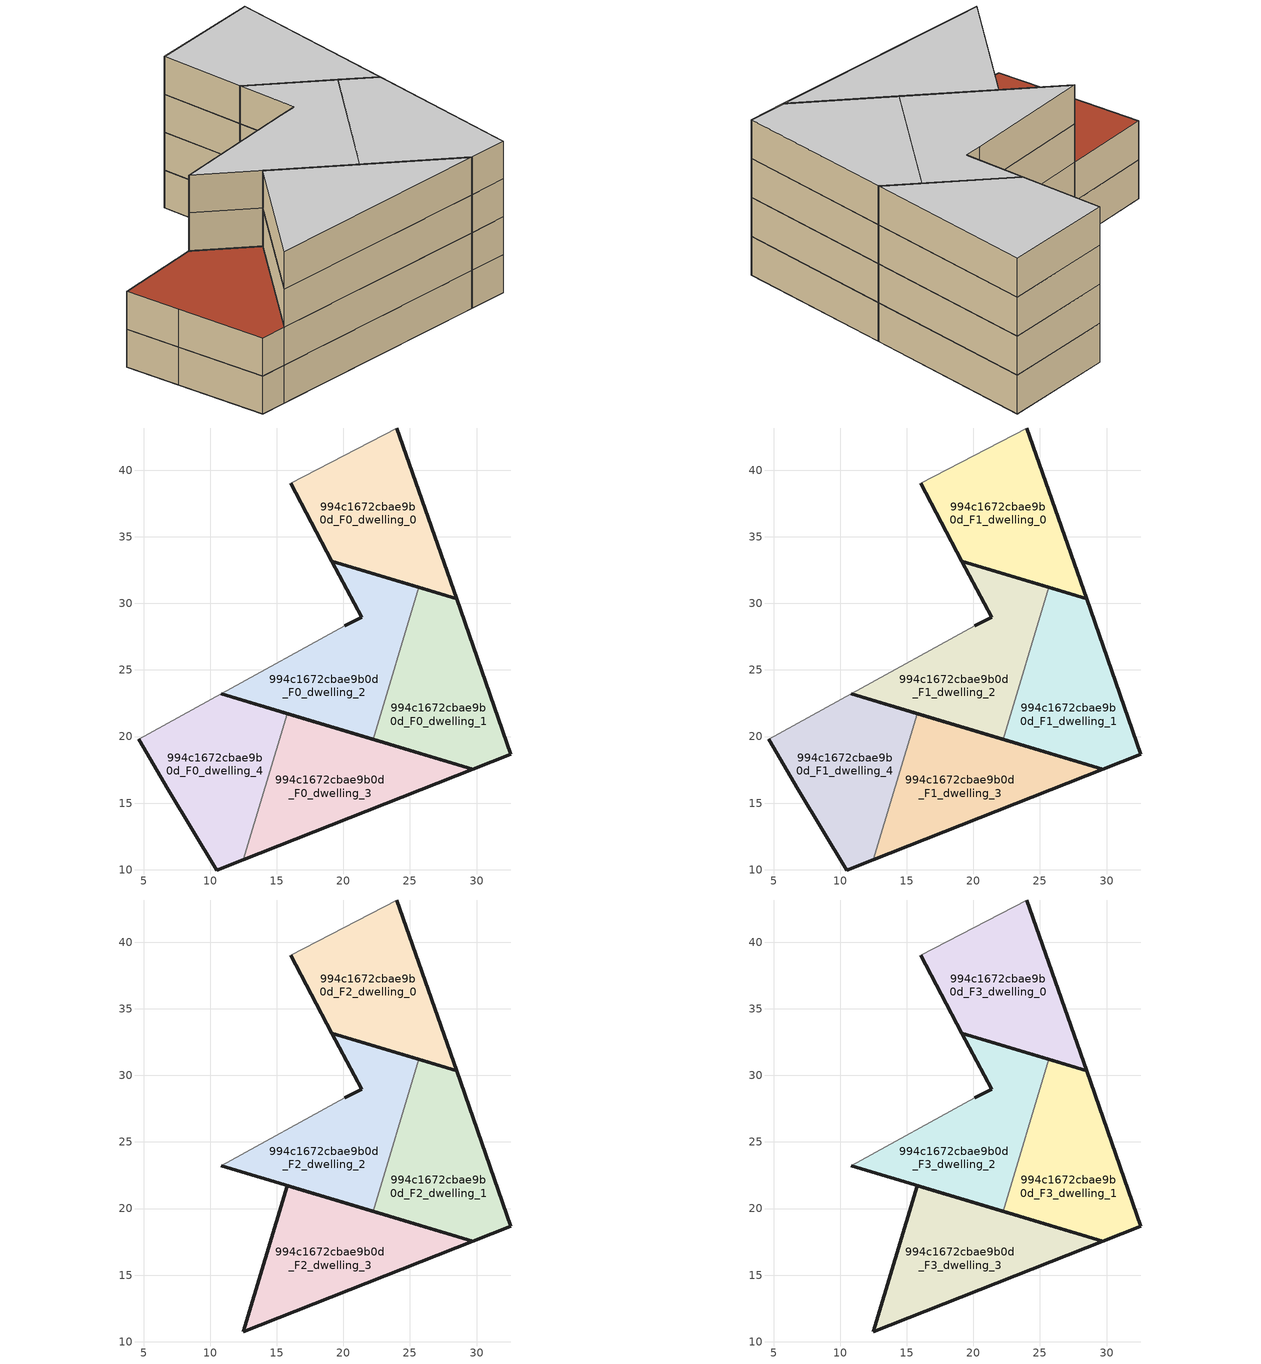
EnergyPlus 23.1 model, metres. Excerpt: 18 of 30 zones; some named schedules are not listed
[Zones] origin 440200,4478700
994c1672cbae9b0d_F0_dwelling_0
 floor ground (EU_floor_Construction): 28.5,30.36 24.02,43.16 16.07,39.01 19.15,33.17 z0
 wall outside (EU_wall_Construction): 24.02,43.16 28.5,30.36 19.15,33.17 16.07,39.01 z0:3
 wall adiabatic (EU_wall_Construction): 16.07,39.01 24.02,43.16 z0:3
994c1672cbae9b0d_F0_dwelling_1
 floor ground (EU_floor_Construction): 32.59,18.67 28.5,30.36 25.67,31.21 22.24,19.79 29.72,17.54 z0
 wall outside (EU_wall_Construction): 25.67,31.21 28.5,30.36 32.59,18.67 29.72,17.54 22.24,19.79 z0:3
 wall to 994c1672cbae9b0d_F0_dwelling_2 (EU_wall_Construction): 22.24,19.79 25.67,31.21 z0:3
994c1672cbae9b0d_F0_dwelling_2
 floor ground (EU_floor_Construction): 22.24,19.79 25.67,31.21 19.15,33.17 21.36,28.95 20.11,28.31 10.85,23.21 z0
 wall outside (EU_wall_Construction): 20.11,28.31 21.36,28.95 19.15,33.17 25.67,31.21 / 22.24,19.79 10.85,23.21 z0:3
 wall adiabatic (EU_wall_Construction): 10.85,23.21 20.11,28.31 z0:3
994c1672cbae9b0d_F0_dwelling_3
 floor ground (EU_floor_Construction): 29.72,17.54 15.79,21.72 12.5,10.76 z0
 wall outside (EU_wall_Construction): 15.79,21.72 29.72,17.54 12.5,10.76 z0:3
 wall to 994c1672cbae9b0d_F0_dwelling_4 (EU_wall_Construction): 12.5,10.76 15.79,21.72 z0:3
994c1672cbae9b0d_F0_dwelling_4
 floor ground (EU_floor_Construction): 12.5,10.76 15.79,21.72 10.85,23.21 4.62,19.78 6.87,16.01 10.5,9.98 z0
 wall outside (EU_wall_Construction): 10.85,23.21 15.79,21.72 / 12.5,10.76 10.5,9.98 6.87,16.01 4.62,19.78 z0:3
 wall adiabatic (EU_wall_Construction): 4.62,19.78 10.85,23.21 z0:3
994c1672cbae9b0d_F1_dwelling_0
 floor to 994c1672cbae9b0d_F0_dwelling_0 (EU_floor_Construction): 28.5,30.36 24.02,43.16 16.07,39.01 19.15,33.17 z3
 wall outside (EU_wall_Construction): 24.02,43.16 28.5,30.36 19.15,33.17 16.07,39.01 z3:6
 wall adiabatic (EU_wall_Construction): 16.07,39.01 24.02,43.16 z3:6
994c1672cbae9b0d_F1_dwelling_1
 floor to 994c1672cbae9b0d_F0_dwelling_1 (EU_floor_Construction): 32.59,18.67 28.5,30.36 25.67,31.21 22.24,19.79 29.72,17.54 z3
 wall outside (EU_wall_Construction): 25.67,31.21 28.5,30.36 32.59,18.67 29.72,17.54 22.24,19.79 z3:6
 wall to 994c1672cbae9b0d_F1_dwelling_2 (EU_wall_Construction): 22.24,19.79 25.67,31.21 z3:6
994c1672cbae9b0d_F1_dwelling_2
 floor to 994c1672cbae9b0d_F0_dwelling_2 (EU_floor_Construction): 22.24,19.79 25.67,31.21 19.15,33.17 21.36,28.95 20.11,28.31 10.85,23.21 z3
 wall outside (EU_wall_Construction): 20.11,28.31 21.36,28.95 19.15,33.17 25.67,31.21 / 22.24,19.79 10.85,23.21 z3:6
 wall adiabatic (EU_wall_Construction): 10.85,23.21 20.11,28.31 z3:6
994c1672cbae9b0d_F1_dwelling_3
 floor to 994c1672cbae9b0d_F0_dwelling_3 (EU_floor_Construction): 29.72,17.54 15.79,21.72 12.5,10.76 z3
 wall outside (EU_wall_Construction): 15.79,21.72 29.72,17.54 12.5,10.76 z3:6
 wall to 994c1672cbae9b0d_F1_dwelling_4 (EU_wall_Construction): 12.5,10.76 15.79,21.72 z3:6
994c1672cbae9b0d_F1_dwelling_4
 floor to 994c1672cbae9b0d_F0_dwelling_4 (EU_floor_Construction): 12.5,10.76 15.79,21.72 10.85,23.21 4.62,19.78 6.87,16.01 10.5,9.98 z3
 wall outside (EU_wall_Construction): 10.85,23.21 15.79,21.72 / 12.5,10.76 10.5,9.98 6.87,16.01 4.62,19.78 z3:6
 wall adiabatic (EU_wall_Construction): 4.62,19.78 10.85,23.21 z3:6
 roof outside (EU_roof_Construction): 15.79,21.72 12.5,10.76 10.5,9.98 6.87,16.01 4.62,19.78 10.85,23.21 z6
994c1672cbae9b0d_F2_dwelling_0
 floor to 994c1672cbae9b0d_F1_dwelling_0 (EU_floor_Construction): 28.5,30.36 24.02,43.16 16.07,39.01 19.15,33.17 z6
 wall outside (EU_wall_Construction): 24.02,43.16 28.5,30.36 19.15,33.17 16.07,39.01 z6:9
 wall adiabatic (EU_wall_Construction): 16.07,39.01 24.02,43.16 z6:9
994c1672cbae9b0d_F2_dwelling_1
 floor to 994c1672cbae9b0d_F1_dwelling_1 (EU_floor_Construction): 32.59,18.67 28.5,30.36 25.67,31.21 22.24,19.79 29.72,17.54 z6
 wall outside (EU_wall_Construction): 25.67,31.21 28.5,30.36 32.59,18.67 29.72,17.54 22.24,19.79 z6:9
 wall to 994c1672cbae9b0d_F2_dwelling_2 (EU_wall_Construction): 22.24,19.79 25.67,31.21 z6:9
994c1672cbae9b0d_F2_dwelling_2
 floor to 994c1672cbae9b0d_F1_dwelling_2 (EU_floor_Construction): 22.24,19.79 25.67,31.21 19.15,33.17 21.36,28.95 20.11,28.31 10.85,23.21 z6
 wall outside (EU_wall_Construction): 20.11,28.31 21.36,28.95 19.15,33.17 25.67,31.21 / 22.24,19.79 10.85,23.21 z6:9
 wall adiabatic (EU_wall_Construction): 10.85,23.21 20.11,28.31 z6:9
994c1672cbae9b0d_F2_dwelling_3
 floor to 994c1672cbae9b0d_F1_dwelling_3 (EU_floor_Construction): 29.72,17.54 15.79,21.72 12.5,10.76 z6
 wall outside (EU_wall_Construction): 12.5,10.76 15.79,21.72 29.72,17.54 12.5,10.76 z6:9
994c1672cbae9b0d_F3_dwelling_0
 floor to 994c1672cbae9b0d_F2_dwelling_0 (EU_floor_Construction): 28.5,30.36 24.02,43.16 16.07,39.01 19.15,33.17 z9
 wall outside (EU_wall_Construction): 24.02,43.16 28.5,30.36 19.15,33.17 16.07,39.01 z9:12
 wall adiabatic (EU_wall_Construction): 16.07,39.01 24.02,43.16 z9:12
 ceiling to 994c1672cbae9b0d_F4_dwelling_0 (EU_floor_Construction): 24.02,43.16 28.5,30.36 19.15,33.17 16.07,39.01 z12
994c1672cbae9b0d_F3_dwelling_1
 floor to 994c1672cbae9b0d_F2_dwelling_1 (EU_floor_Construction): 32.59,18.67 28.5,30.36 25.67,31.21 22.24,19.79 29.72,17.54 z9
 wall outside (EU_wall_Construction): 25.67,31.21 28.5,30.36 32.59,18.67 29.72,17.54 22.24,19.79 z9:12
 wall to 994c1672cbae9b0d_F3_dwelling_2 (EU_wall_Construction): 22.24,19.79 25.67,31.21 z9:12
 ceiling to 994c1672cbae9b0d_F4_dwelling_1 (EU_floor_Construction): 28.5,30.36 32.59,18.67 29.72,17.54 22.24,19.79 25.67,31.21 z12
994c1672cbae9b0d_F3_dwelling_2
 floor to 994c1672cbae9b0d_F2_dwelling_2 (EU_floor_Construction): 22.24,19.79 25.67,31.21 19.15,33.17 21.36,28.95 20.11,28.31 10.85,23.21 z9
 wall outside (EU_wall_Construction): 20.11,28.31 21.36,28.95 19.15,33.17 25.67,31.21 / 22.24,19.79 10.85,23.21 z9:12
 wall adiabatic (EU_wall_Construction): 10.85,23.21 20.11,28.31 z9:12
 ceiling to 994c1672cbae9b0d_F4_dwelling_2 (EU_floor_Construction): 25.67,31.21 22.24,19.79 10.85,23.21 20.11,28.31 21.36,28.95 19.15,33.17 z12
994c1672cbae9b0d_F3_dwelling_3
 floor to 994c1672cbae9b0d_F2_dwelling_3 (EU_floor_Construction): 29.72,17.54 15.79,21.72 12.5,10.76 z9
 wall outside (EU_wall_Construction): 12.5,10.76 15.79,21.72 29.72,17.54 12.5,10.76 z9:12
 ceiling to 994c1672cbae9b0d_F4_dwelling_3 (EU_floor_Construction): 29.72,17.54 12.5,10.76 15.79,21.72 z12
shading: 32.59,18.67 28.53,29.97 z0:9
[Building]
EU S2 Campaign: North Axis=0; Terrain=City; Solar Distribution=FullExterior
[Site:Location]
Madrid: Latitude=40.5; Longitude=-3.5; Time Zone=1; Elevation=609
[SizingPeriod:WeatherFileDays]
AnnualSizingPeriod: Begin Month=1; Begin Day of Month=1; End Month=12; End Day of Month=31; Day of Week for Start Day=Monday; Use Weather File Daylight Saving Period=No; Use Weather File Rain and Snow Indicators=No
[MATERIAL]
EU_InternalMass_Material: Roughness=MediumRough; Thickness=0.1; Conductivity=1; Density=1800; Specific Heat=900; Thermal Absorptance=0.9; Solar Absorptance=0.7; Visible Absorptance=0.7
[MATERIAL:NOMASS] Roughness=MediumRough; Thermal Absorptance=0.9; Solar Absorptance=0.7; Visible Absorptance=0.7
Name | Thermal Resistance
EU_wall_NoMass | 0.609216
EU_roof_NoMass | 0.513268
EU_floor_NoMass | 0.568163
[CONSTRUCTION]
EU_wall_Construction: EU_wall_NoMass
EU_roof_Construction: EU_roof_NoMass
EU_floor_Construction: EU_floor_NoMass
EU_InternalMass_Construction: EU_InternalMass_Material
[ZONE] Type=1; Multiplier=1; Ceiling Height=autocalculate; Floor Area=autocalculate; Part of Total Floor Area=Yes
Name | Volume
994c1672cbae9b0d_F0_dwelling_0; 994c1672cbae9b0d_F1_dwelling_0; 994c1672cbae9b0d_F2_dwelling_0; 994c1672cbae9b0d_F3_dwelling_0 | 249.662
994c1672cbae9b0d_F0_dwelling_1; 994c1672cbae9b0d_F1_dwelling_1; 994c1672cbae9b0d_F2_dwelling_1; 994c1672cbae9b0d_F3_dwelling_1 | 249.683
994c1672cbae9b0d_F0_dwelling_2 | 249.635
994c1672cbae9b0d_F1_dwelling_2; 994c1672cbae9b0d_F2_dwelling_2; 994c1672cbae9b0d_F3_dwelling_2 | 249.636
994c1672cbae9b0d_F0_dwelling_3; 994c1672cbae9b0d_F1_dwelling_3; 994c1672cbae9b0d_F2_dwelling_3; 994c1672cbae9b0d_F3_dwelling_3 | 249.658
994c1672cbae9b0d_F0_dwelling_4 | 249.623
994c1672cbae9b0d_F1_dwelling_4 | 249.624
[INTERNALMASS] Construction=EU_InternalMass_Construction
Name | Zone or ZoneList | Surface Area
994c1672cbae9b0d_F0_dwelling_0_EU_InternalMass | 994c1672cbae9b0d_F0_dwelling_0 | 83.2207
994c1672cbae9b0d_F0_dwelling_1_EU_InternalMass | 994c1672cbae9b0d_F0_dwelling_1 | 83.2279
994c1672cbae9b0d_F0_dwelling_2_EU_InternalMass | 994c1672cbae9b0d_F0_dwelling_2 | 83.2134
994c1672cbae9b0d_F0_dwelling_3_EU_InternalMass | 994c1672cbae9b0d_F0_dwelling_3 | 83.2206
994c1672cbae9b0d_F0_dwelling_4_EU_InternalMass | 994c1672cbae9b0d_F0_dwelling_4 | 83.2091
994c1672cbae9b0d_F1_dwelling_0_EU_InternalMass | 994c1672cbae9b0d_F1_dwelling_0 | 83.2207
994c1672cbae9b0d_F1_dwelling_1_EU_InternalMass | 994c1672cbae9b0d_F1_dwelling_1 | 83.2279
994c1672cbae9b0d_F1_dwelling_2_EU_InternalMass | 994c1672cbae9b0d_F1_dwelling_2 | 83.2134
994c1672cbae9b0d_F1_dwelling_3_EU_InternalMass | 994c1672cbae9b0d_F1_dwelling_3 | 83.2206
994c1672cbae9b0d_F1_dwelling_4_EU_InternalMass | 994c1672cbae9b0d_F1_dwelling_4 | 83.2091
994c1672cbae9b0d_F2_dwelling_0_EU_InternalMass | 994c1672cbae9b0d_F2_dwelling_0 | 104.021
994c1672cbae9b0d_F2_dwelling_1_EU_InternalMass | 994c1672cbae9b0d_F2_dwelling_1 | 104.027
994c1672cbae9b0d_F2_dwelling_2_EU_InternalMass | 994c1672cbae9b0d_F2_dwelling_2 | 104.017
994c1672cbae9b0d_F2_dwelling_3_EU_InternalMass | 994c1672cbae9b0d_F2_dwelling_3 | 104.02
994c1672cbae9b0d_F3_dwelling_0_EU_InternalMass | 994c1672cbae9b0d_F3_dwelling_0 | 104.021
994c1672cbae9b0d_F3_dwelling_1_EU_InternalMass | 994c1672cbae9b0d_F3_dwelling_1 | 104.027
994c1672cbae9b0d_F3_dwelling_2_EU_InternalMass | 994c1672cbae9b0d_F3_dwelling_2 | 104.017
994c1672cbae9b0d_F3_dwelling_3_EU_InternalMass | 994c1672cbae9b0d_F3_dwelling_3 | 104.02
[OTHEREQUIPMENT] Fuel Type=Electricity; Design Level Calculation Method=Watts/Area; Power per Zone Floor Area=1; Fraction Latent=0; Fraction Radiant=0; Fraction Lost=0; Carbon Dioxide Generation Rate=0; EndUse Subcategory=EU_Step8_InternalGains
Name | Zone or ZoneList or Space or SpaceList | Schedule
EU_Step8_InternalGain_994c1672cbae9b0d_F0_dwelling_0_f000 | 994c1672cbae9b0d_F0_dwelling_0 | EU_Step8_GainSchedule_994c1672cbae9b0d_F0_dwelling_0_f000
EU_Step8_InternalGain_994c1672cbae9b0d_F0_dwelling_1_f000 | 994c1672cbae9b0d_F0_dwelling_1 | EU_Step8_GainSchedule_994c1672cbae9b0d_F0_dwelling_1_f000
EU_Step8_InternalGain_994c1672cbae9b0d_F0_dwelling_2_f000 | 994c1672cbae9b0d_F0_dwelling_2 | EU_Step8_GainSchedule_994c1672cbae9b0d_F0_dwelling_2_f000
EU_Step8_InternalGain_994c1672cbae9b0d_F0_dwelling_3_f000 | 994c1672cbae9b0d_F0_dwelling_3 | EU_Step8_GainSchedule_994c1672cbae9b0d_F0_dwelling_3_f000
EU_Step8_InternalGain_994c1672cbae9b0d_F0_dwelling_4_f000 | 994c1672cbae9b0d_F0_dwelling_4 | EU_Step8_GainSchedule_994c1672cbae9b0d_F0_dwelling_4_f000
EU_Step8_InternalGain_994c1672cbae9b0d_F1_dwelling_0_f000 | 994c1672cbae9b0d_F1_dwelling_0 | EU_Step8_GainSchedule_994c1672cbae9b0d_F1_dwelling_0_f000
EU_Step8_InternalGain_994c1672cbae9b0d_F1_dwelling_1_f000 | 994c1672cbae9b0d_F1_dwelling_1 | EU_Step8_GainSchedule_994c1672cbae9b0d_F1_dwelling_1_f000
EU_Step8_InternalGain_994c1672cbae9b0d_F1_dwelling_2_f000 | 994c1672cbae9b0d_F1_dwelling_2 | EU_Step8_GainSchedule_994c1672cbae9b0d_F1_dwelling_2_f000
EU_Step8_InternalGain_994c1672cbae9b0d_F1_dwelling_3_f000 | 994c1672cbae9b0d_F1_dwelling_3 | EU_Step8_GainSchedule_994c1672cbae9b0d_F1_dwelling_3_f000
EU_Step8_InternalGain_994c1672cbae9b0d_F1_dwelling_4_f000 | 994c1672cbae9b0d_F1_dwelling_4 | EU_Step8_GainSchedule_994c1672cbae9b0d_F1_dwelling_4_f000
EU_Step8_InternalGain_994c1672cbae9b0d_F2_dwelling_0_f000 | 994c1672cbae9b0d_F2_dwelling_0 | EU_Step8_GainSchedule_994c1672cbae9b0d_F2_dwelling_0_f000
EU_Step8_InternalGain_994c1672cbae9b0d_F2_dwelling_1_f000 | 994c1672cbae9b0d_F2_dwelling_1 | EU_Step8_GainSchedule_994c1672cbae9b0d_F2_dwelling_1_f000
EU_Step8_InternalGain_994c1672cbae9b0d_F2_dwelling_2_f000 | 994c1672cbae9b0d_F2_dwelling_2 | EU_Step8_GainSchedule_994c1672cbae9b0d_F2_dwelling_2_f000
EU_Step8_InternalGain_994c1672cbae9b0d_F2_dwelling_3_f000 | 994c1672cbae9b0d_F2_dwelling_3 | EU_Step8_GainSchedule_994c1672cbae9b0d_F2_dwelling_3_f000
EU_Step8_InternalGain_994c1672cbae9b0d_F3_dwelling_0_f000 | 994c1672cbae9b0d_F3_dwelling_0 | EU_Step8_GainSchedule_994c1672cbae9b0d_F3_dwelling_0_f000
EU_Step8_InternalGain_994c1672cbae9b0d_F3_dwelling_1_f000 | 994c1672cbae9b0d_F3_dwelling_1 | EU_Step8_GainSchedule_994c1672cbae9b0d_F3_dwelling_1_f000
EU_Step8_InternalGain_994c1672cbae9b0d_F3_dwelling_2_f000 | 994c1672cbae9b0d_F3_dwelling_2 | EU_Step8_GainSchedule_994c1672cbae9b0d_F3_dwelling_2_f000
EU_Step8_InternalGain_994c1672cbae9b0d_F3_dwelling_3_f000 | 994c1672cbae9b0d_F3_dwelling_3 | EU_Step8_GainSchedule_994c1672cbae9b0d_F3_dwelling_3_f000
[ZONEVENTILATION:DESIGNFLOWRATE] Schedule=EU_AlwaysOn; Design Flow Rate Calculation Method=AirChanges/Hour; Air Changes per Hour=0.752966; Ventilation Type=Natural; Fan Pressure Rise=0; Fan Total Efficiency=1; Constant Term Coefficient=1; Temperature Term Coefficient=0; Velocity Term Coefficient=0; Velocity Squared Term Coefficient=0; Minimum Indoor Temperature=-100; Maximum Indoor Temperature=100; Delta Temperature=-100; Minimum Outdoor Temperature=-100; Maximum Outdoor Temperature=100; Maximum Wind Speed=40
Name | Zone or ZoneList or Space or SpaceList
EU_ConstantAir_994c1672cbae9b0d_F0_dwelling_0 | 994c1672cbae9b0d_F0_dwelling_0
EU_ConstantAir_994c1672cbae9b0d_F0_dwelling_1 | 994c1672cbae9b0d_F0_dwelling_1
EU_ConstantAir_994c1672cbae9b0d_F0_dwelling_2 | 994c1672cbae9b0d_F0_dwelling_2
EU_ConstantAir_994c1672cbae9b0d_F0_dwelling_3 | 994c1672cbae9b0d_F0_dwelling_3
EU_ConstantAir_994c1672cbae9b0d_F0_dwelling_4 | 994c1672cbae9b0d_F0_dwelling_4
EU_ConstantAir_994c1672cbae9b0d_F1_dwelling_0 | 994c1672cbae9b0d_F1_dwelling_0
EU_ConstantAir_994c1672cbae9b0d_F1_dwelling_1 | 994c1672cbae9b0d_F1_dwelling_1
EU_ConstantAir_994c1672cbae9b0d_F1_dwelling_2 | 994c1672cbae9b0d_F1_dwelling_2
EU_ConstantAir_994c1672cbae9b0d_F1_dwelling_3 | 994c1672cbae9b0d_F1_dwelling_3
EU_ConstantAir_994c1672cbae9b0d_F1_dwelling_4 | 994c1672cbae9b0d_F1_dwelling_4
EU_ConstantAir_994c1672cbae9b0d_F2_dwelling_0 | 994c1672cbae9b0d_F2_dwelling_0
EU_ConstantAir_994c1672cbae9b0d_F2_dwelling_1 | 994c1672cbae9b0d_F2_dwelling_1
EU_ConstantAir_994c1672cbae9b0d_F2_dwelling_2 | 994c1672cbae9b0d_F2_dwelling_2
EU_ConstantAir_994c1672cbae9b0d_F2_dwelling_3 | 994c1672cbae9b0d_F2_dwelling_3
EU_ConstantAir_994c1672cbae9b0d_F3_dwelling_0 | 994c1672cbae9b0d_F3_dwelling_0
EU_ConstantAir_994c1672cbae9b0d_F3_dwelling_1 | 994c1672cbae9b0d_F3_dwelling_1
EU_ConstantAir_994c1672cbae9b0d_F3_dwelling_2 | 994c1672cbae9b0d_F3_dwelling_2
EU_ConstantAir_994c1672cbae9b0d_F3_dwelling_3 | 994c1672cbae9b0d_F3_dwelling_3
[HVACTEMPLATE:THERMOSTAT] Constant Heating Setpoint=20; Constant Cooling Setpoint=50
EU_HeatOnly_994c1672cbae9b0d_F0_dwelling_0; EU_HeatOnly_994c1672cbae9b0d_F0_dwelling_1; EU_HeatOnly_994c1672cbae9b0d_F0_dwelling_2; EU_HeatOnly_994c1672cbae9b0d_F0_dwelling_3; EU_HeatOnly_994c1672cbae9b0d_F0_dwelling_4; EU_HeatOnly_994c1672cbae9b0d_F1_dwelling_0; EU_HeatOnly_994c1672cbae9b0d_F1_dwelling_1; EU_HeatOnly_994c1672cbae9b0d_F1_dwelling_2; EU_HeatOnly_994c1672cbae9b0d_F1_dwelling_3; EU_HeatOnly_994c1672cbae9b0d_F1_dwelling_4; EU_HeatOnly_994c1672cbae9b0d_F2_dwelling_0; EU_HeatOnly_994c1672cbae9b0d_F2_dwelling_1; EU_HeatOnly_994c1672cbae9b0d_F2_dwelling_2; EU_HeatOnly_994c1672cbae9b0d_F2_dwelling_3; EU_HeatOnly_994c1672cbae9b0d_F3_dwelling_0; EU_HeatOnly_994c1672cbae9b0d_F3_dwelling_1; EU_HeatOnly_994c1672cbae9b0d_F3_dwelling_2; EU_HeatOnly_994c1672cbae9b0d_F3_dwelling_3; EU_HeatOnly_994c1672cbae9b0d_F4_dwelling_0; EU_HeatOnly_994c1672cbae9b0d_F4_dwelling_1; EU_HeatOnly_994c1672cbae9b0d_F4_dwelling_2; EU_HeatOnly_994c1672cbae9b0d_F4_dwelling_3; EU_HeatOnly_994c1672cbae9b0d_F5_dwelling_0; EU_HeatOnly_994c1672cbae9b0d_F5_dwelling_1; EU_HeatOnly_994c1672cbae9b0d_F5_dwelling_2; EU_HeatOnly_994c1672cbae9b0d_F5_dwelling_3; EU_HeatOnly_994c1672cbae9b0d_F6_dwelling_0; EU_HeatOnly_994c1672cbae9b0d_F6_dwelling_1; EU_HeatOnly_994c1672cbae9b0d_F6_dwelling_2; EU_HeatOnly_994c1672cbae9b0d_F6_dwelling_3
